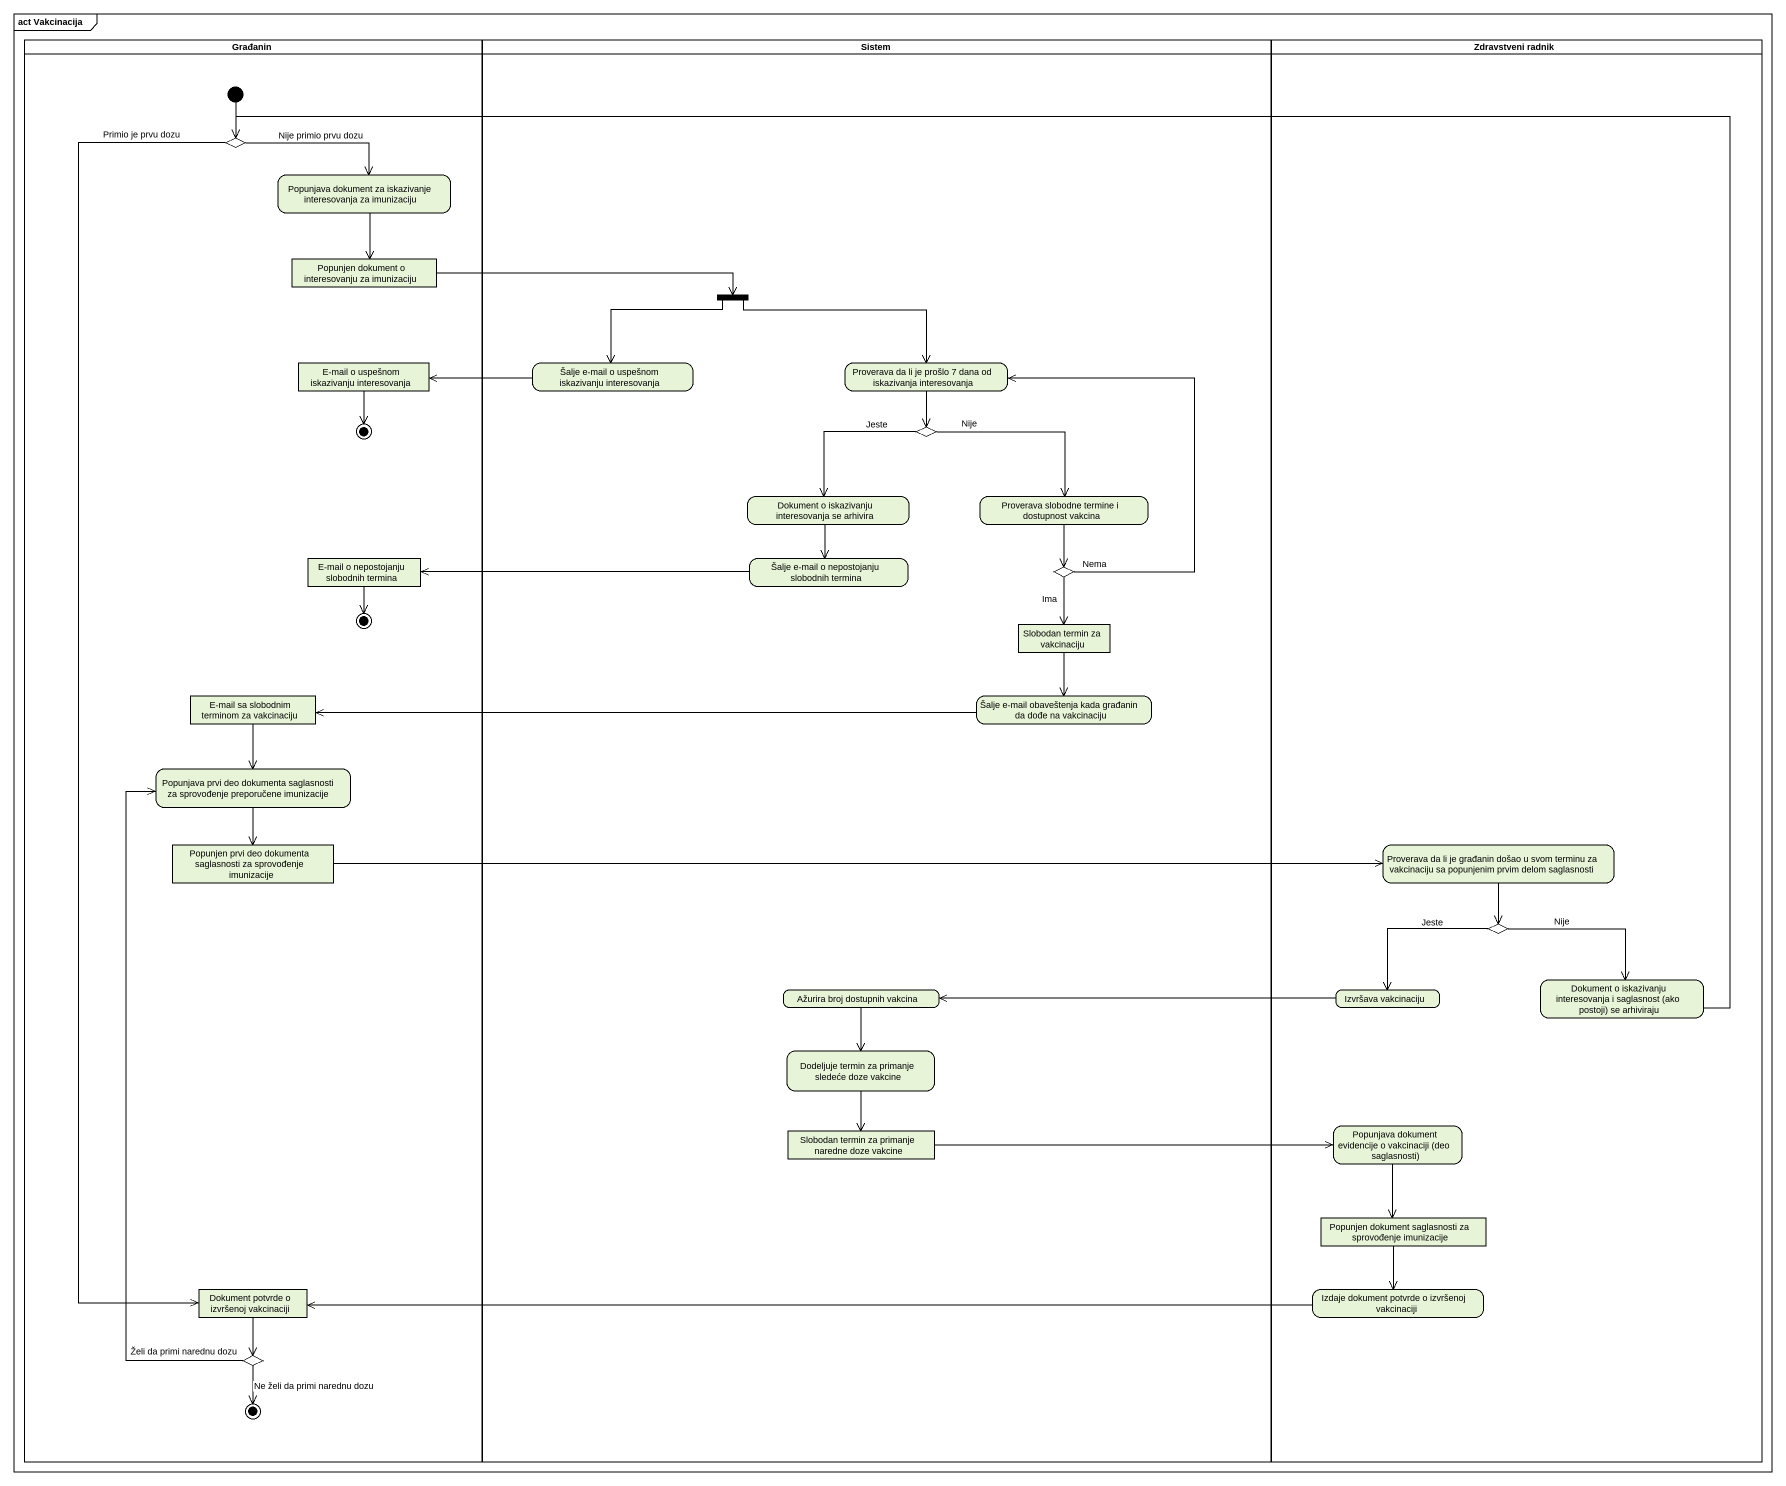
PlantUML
@startuml
mainframe act Vakcinacija
hide empty description
state Građanin <<partition>> {
  state choice1 <<choice>>
  state "Popunjava dokument za iskazivanje interesovanja za imunizaciju" as Popunjava_dokument_za
  state "Popunjen dokument o interesovanju za imunizaciju" as Popunjen_dokument_o <<object>>
  state "E-mail o uspešnom iskazivanju interesovanja" as E_mail_o_uspešnom <<object>>
  state final1 <<end>>
  state "E-mail o nepostojanju slobodnih termina" as E_mail_o_nepostojanju <<object>>
  state final2 <<end>>
  state "E-mail sa slobodnim terminom za vakcinaciju" as E_mail_sa_slobodnim <<object>>
  state "Popunjava prvi deo dokumenta saglasnosti za sprovođenje preporučene imunizacije" as Popunjava_prvi_deo
  state "Popunjen prvi deo dokumenta saglasnosti za sprovođenje imunizacije" as Popunjen_prvi_deo_dokumenta <<object>>
  state "Dokument potvrde o izvršenoj vakcinaciji" as Dokument_potvrde_o <<object>>
  state choice5 <<choice>>
  state final3 <<end>>
  [*] --> choice1
}
state Sistem <<partition>> {
  state fork1 <<fork>>
  state "Šalje e-mail o uspešnom iskazivanju interesovanja" as Šalje_e_mail_o_uspešnom
  state "Proverava da li je prošlo 7 dana od iskazivanja interesovanja" as Proverava_da_li_je_prošlo_7
  state choice2 <<choice>>
  state "Dokument o iskazivanju interesovanja se arhivira" as Dokument_o_iskazivanju
  state "Proverava slobodne termine i dostupnost vakcina" as Proverava_slobodne_termine
  state "Šalje e-mail o nepostojanju slobodnih termina" as Šalje_e_mail_o_nepostojanju
  state choice3 <<choice>>
  state "Slobodan termin za vakcinaciju" as Slobodan_termin_za <<object>>
  state "Šalje e-mail obaveštenja kada građanin da dođe na vakcinaciju" as Šalje_e_mail_obaveštenja
  state "Ažurira broj dostupnih vakcina" as Ažurira_broj_dostupnih
  state "Dodeljuje termin za primanje sledeće doze vakcine" as Dodeljuje_termin_za
  state "Slobodan termin za primanje naredne doze vakcine" as Slobodan_termin_za_primanje <<object>>
}
state "Zdravstveni radnik" as Zdravstveni_radnik <<partition>> {
  state "Proverava da li je građanin došao u svom terminu za vakcinaciju sa popunjenim prvim delom saglasnosti" as Proverava_da_li_je_građanin
  state choice4 <<choice>>
  state "Dokument o iskazivanju interesovanja i saglasnost (ako postoji) se arhiviraju" as Dokument_o_iskazivanju_2
  state "Izvršava vakcinaciju" as Izvršava_vakcinaciju
  state "Popunjava dokument evidencije o vakcinaciji (deo saglasnosti)" as Popunjava_dokument
  state "Popunjen dokument saglasnosti za sprovođenje imunizacije" as Popunjen_dokument <<object>>
  state "Izdaje dokument potvrde o izvršenoj vakcinaciji" as Izdaje_dokument_potvrde_o
}
choice1 -right-> Popunjava_dokument_za : Nije primio prvu dozu
choice1 --> Dokument_potvrde_o : Primio je prvu dozu
Popunjava_dokument_za --> Popunjen_dokument_o
Popunjen_dokument_o -right-> fork1
fork1 --> Šalje_e_mail_o_uspešnom
fork1 -right-> Proverava_da_li_je_prošlo_7
E_mail_o_uspešnom --> final1
Šalje_e_mail_o_uspešnom -left-> E_mail_o_uspešnom
Proverava_da_li_je_prošlo_7 --> choice2
choice2 --> Dokument_o_iskazivanju : Jeste
choice2 -right-> Proverava_slobodne_termine : Nije
Dokument_o_iskazivanju --> Šalje_e_mail_o_nepostojanju
Proverava_slobodne_termine --> choice3
E_mail_o_nepostojanju --> final2
Šalje_e_mail_o_nepostojanju -left-> E_mail_o_nepostojanju
choice3 -up-> Proverava_da_li_je_prošlo_7 : Nema
choice3 --> Slobodan_termin_za : Ima
Slobodan_termin_za --> Šalje_e_mail_obaveštenja
E_mail_sa_slobodnim --> Popunjava_prvi_deo
Šalje_e_mail_obaveštenja -left-> E_mail_sa_slobodnim
Popunjava_prvi_deo --> Popunjen_prvi_deo_dokumenta
Popunjen_prvi_deo_dokumenta -right-> Proverava_da_li_je_građanin
Proverava_da_li_je_građanin --> choice4
choice4 -right-> Dokument_o_iskazivanju_2 : Nije
choice4 --> Izvršava_vakcinaciju : Jeste
Dokument_o_iskazivanju_2 -up-> choice1
Ažurira_broj_dostupnih --> Dodeljuje_termin_za
Izvršava_vakcinaciju -left-> Ažurira_broj_dostupnih
Dodeljuje_termin_za --> Slobodan_termin_za_primanje
Slobodan_termin_za_primanje -right-> Popunjava_dokument
Popunjava_dokument --> Popunjen_dokument
Popunjen_dokument --> Izdaje_dokument_potvrde_o
Dokument_potvrde_o --> choice5
Izdaje_dokument_potvrde_o -left-> Dokument_potvrde_o
choice5 -up-> Popunjava_prvi_deo : Želi da primi narednu dozu
choice5 --> final3 : Ne želi da primi narednu dozu
@enduml
